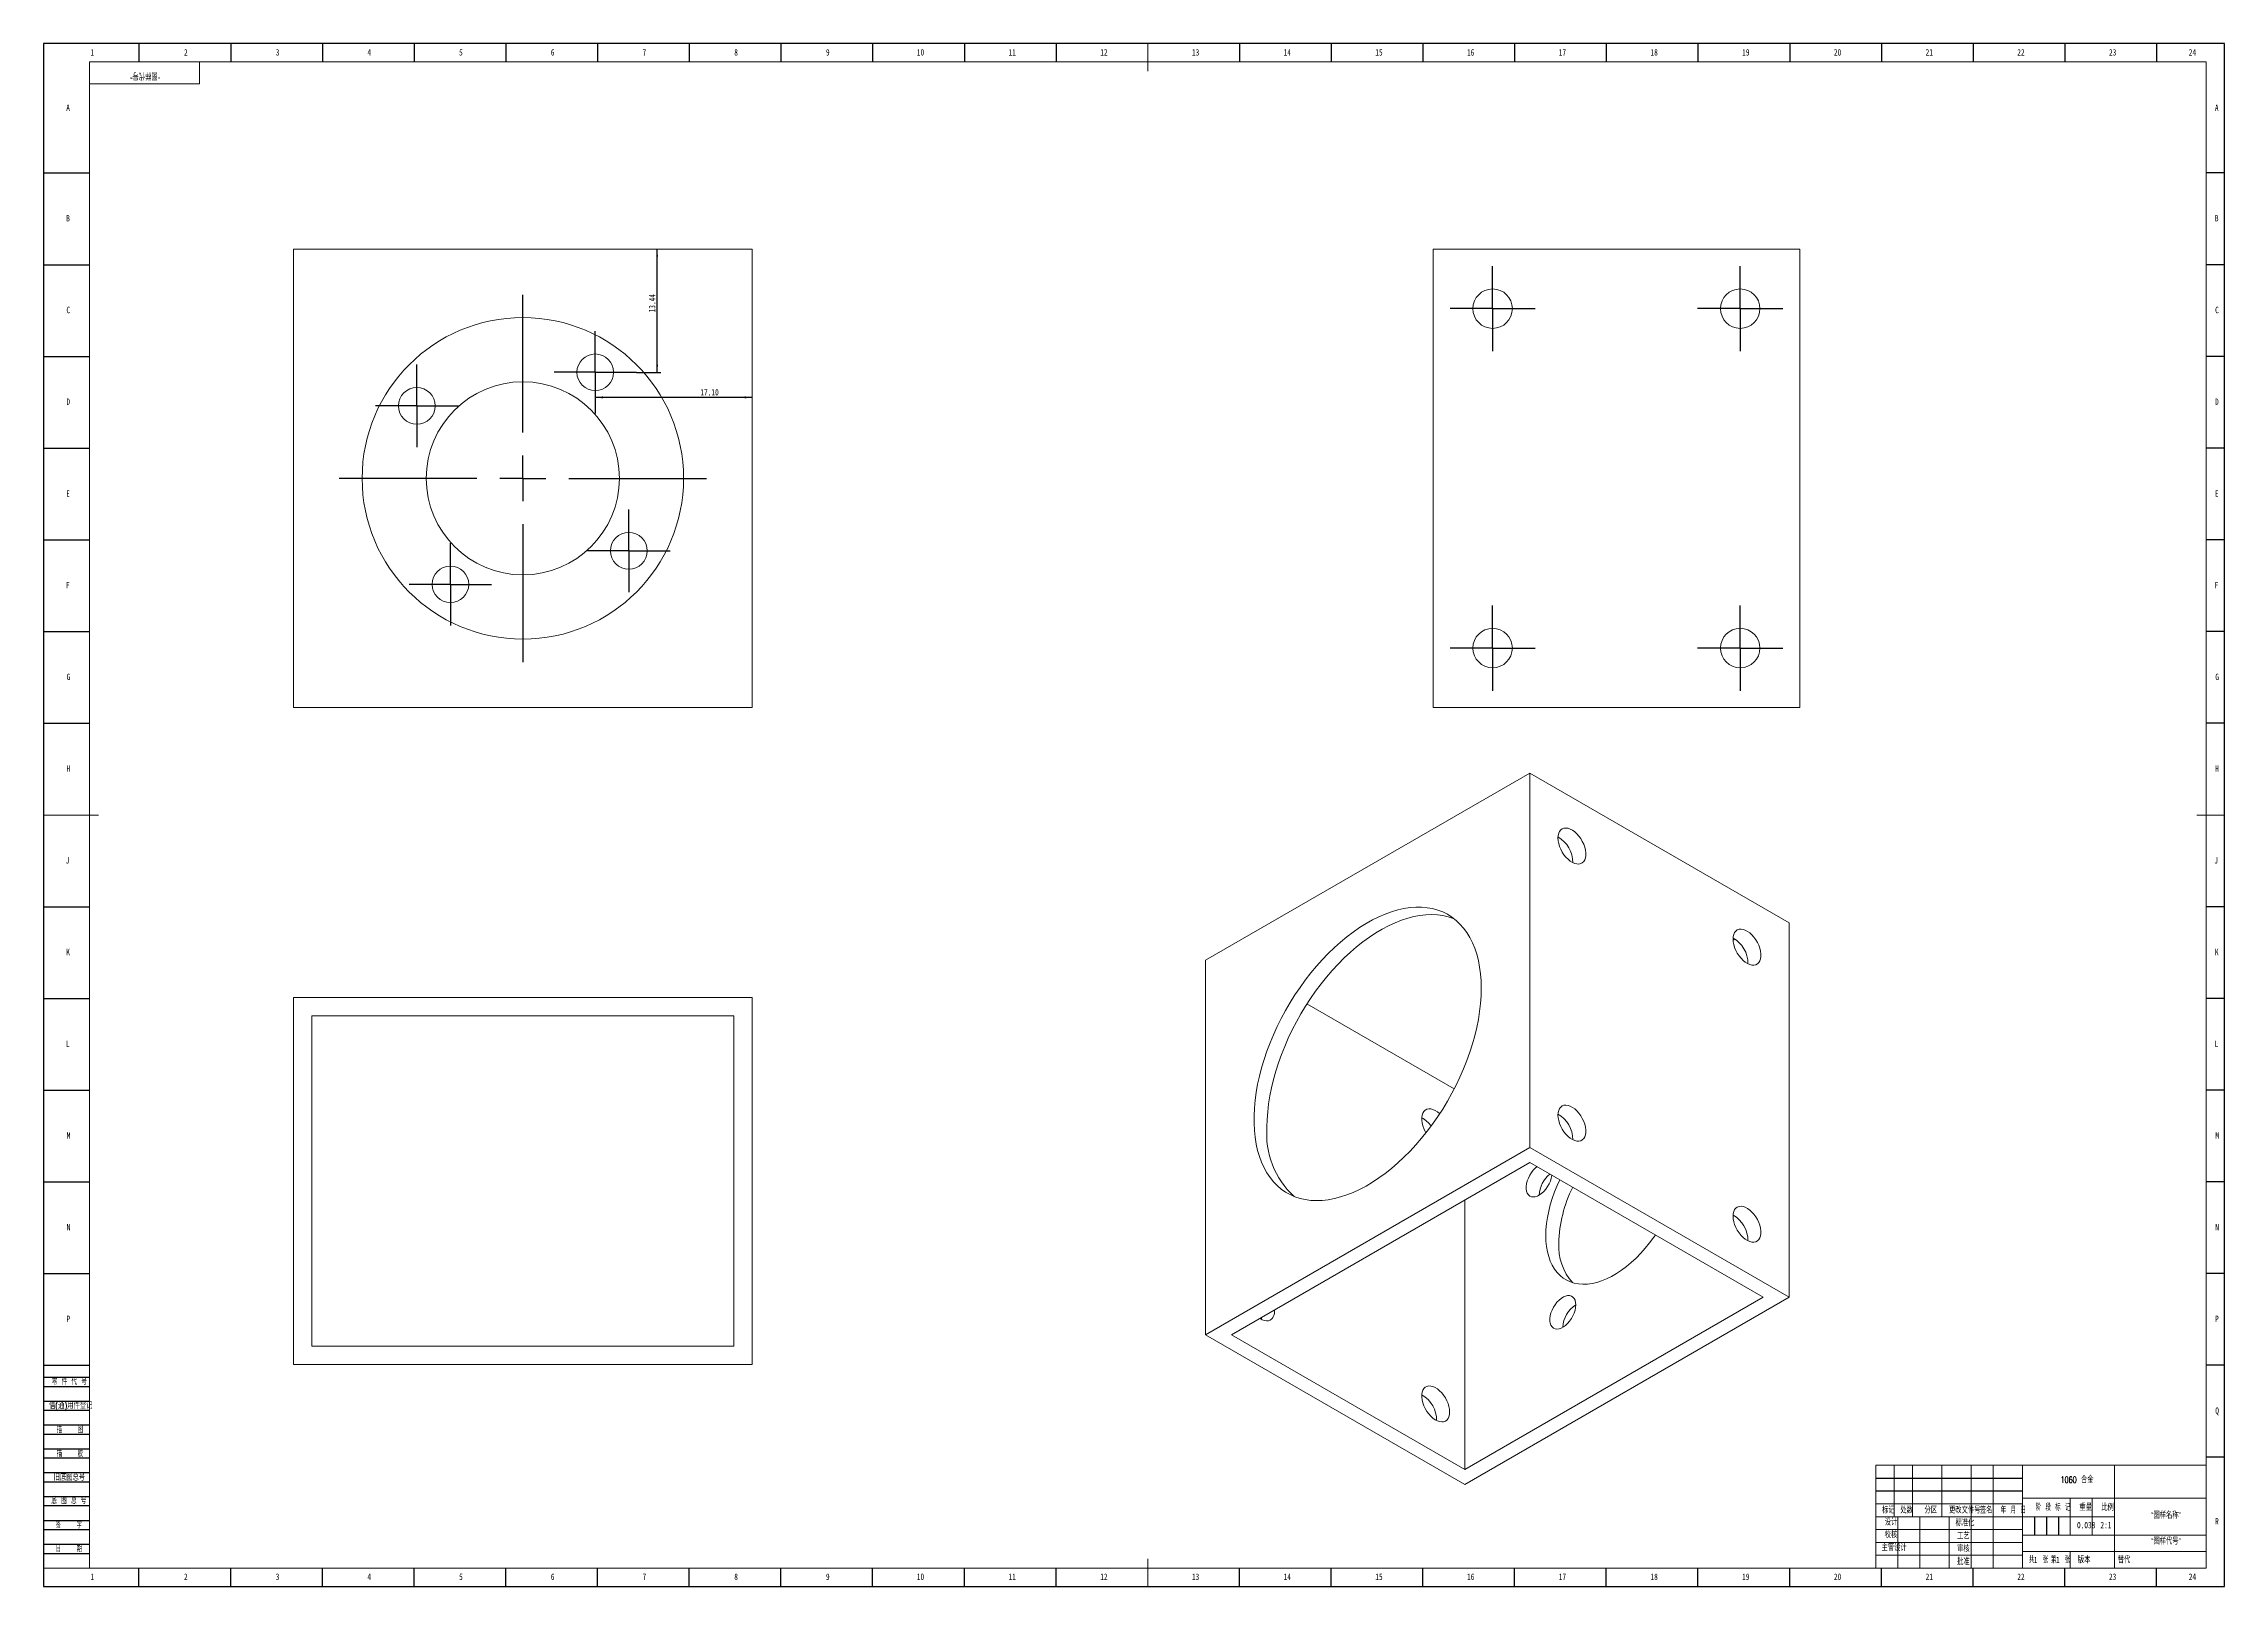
# Model space of a CAD drawing. Header units: millimetres. Extents: x 0 to 1189, y 0 to 841.
import ezdxf

# ---------------------------------------------------------------- set-up
doc = ezdxf.new("R2010")
doc.units = ezdxf.units.MM
for name, color, linetype in [('10', 7, 'Continuous'), ('5', 7, 'Continuous'), ('9', 7, 'Continuous'), ('SLD-0', 7, 'Continuous')]:
    doc.layers.add(name, color=color, linetype=linetype)
doc.styles.add('SLDTEXTSTYLE0', font='TXT', dxfattribs={"width": 0.7, "bigfont": 'bigfont'})
doc.styles.add('SLDTEXTSTYLE1', font='TXT', dxfattribs={"width": 0.6, "bigfont": 'bigfont'})
doc.styles.add('SLDTEXTSTYLE2', font='TXT', dxfattribs={"width": 0.614286, "bigfont": 'bigfont'})
doc.styles.add('SLDTEXTSTYLE3', font='TXT', dxfattribs={"width": 0.62, "bigfont": 'bigfont'})
doc.styles.add('SLDTEXTSTYLE4', font='TXT', dxfattribs={"width": 0.566667, "bigfont": 'bigfont'})
doc.styles.add('SLDTEXTSTYLE5', font='TXT', dxfattribs={"width": 0.7})
doc.dimstyles.new('SLDDIMSTYLE0', dxfattribs={"dimtxt": 3.5, "dimasz": 4.08, "dimexe": 0, "dimexo": 0.0625, "dimgap": 0.875, "dimtad": 2, "dimlfac": 0.2, "dimrnd": 1e-09, "dimzin": 4, "dimdsep": 46, "dimtxsty": 'SLDTEXTSTYLE5', "dimsah": 1, "dimcen": 0.09, "dimadec": 0, "dimazin": 1, "dimtfac": 1, "dimtofl": 0, "dimtmove": 0, "dimatfit": 3, "dimfxl": 0, "dimfrac": 2, "dimtolj": 1, "dimtzin": 12, "dimarcsym": 0})
doc.dimstyles.new('SLDDIMSTYLE1', dxfattribs={"dimtxt": 3.5, "dimasz": 4.08, "dimexe": 0, "dimexo": 0.0625, "dimgap": 0.875, "dimtad": 2, "dimlfac": 0.2, "dimrnd": 1e-09, "dimzin": 12, "dimdsep": 46, "dimtxsty": 'SLDTEXTSTYLE5', "dimsah": 1, "dimcen": 0.09, "dimadec": 0, "dimazin": 3, "dimtfac": 1, "dimtofl": 0, "dimtmove": 0, "dimatfit": 3, "dimfxl": 0, "dimfrac": 2, "dimtolj": 1, "dimtzin": 12, "dimarcsym": 0})

# ---------------------------------------------------------------- blocks, each defined once
blk = doc.blocks.new('_D')
at = {"layer": '10'}
blk.add_line((300.8, 648.2), (386.3, 648.2), dxfattribs=at)
for points in [[(300.8, 648.2), (304.9, 647.6), (304.9, 648.7)], [(386.3, 648.2), (382.2, 648.7), (382.2, 647.6)]]:
    blk.add_solid(points, dxfattribs=at)
at = {"layer": '10', "insert": (358.1, 652.7), "char_height": 3.5, "attachment_point": 1, "style": 'SLDTEXTSTYLE5'}
blk.add_mtext('17.10', dxfattribs=at)
blk = doc.blocks.new('_D_1')
at = {"layer": '10'}
for p, q in [((334.5, 661.8), (334.5, 729)), ((323.3, 661.8), (336.5, 661.8))]:
    blk.add_line(p, q, dxfattribs=at)
for points in [[(334.5, 729), (334, 724.9), (335, 724.9)], [(334.5, 661.8), (335, 665.9), (334, 665.9)]]:
    blk.add_solid(points, dxfattribs=at)
at = {"layer": '10', "insert": (330, 694.5), "char_height": 3.5, "attachment_point": 1, "rotation": 90, "style": 'SLDTEXTSTYLE5'}
blk.add_mtext('13.44', dxfattribs=at)
blk = doc.blocks.new('SW_CENTERMARKSYMBOL_0')
at = {"layer": '10', "color": 0}
for p, q in [((0, 25), (0, 100.125)), ((0, 0), (0, 12.5)), ((-25, 0), (-100.125, 0)), ((0, 0), (-12.5, 0)), ((0, 0), (0, -12.5)), ((0, 0), (12.5, 0)), ((25, 0), (100.125, 0)), ((0, -25), (0, -100.125))]:
    blk.add_line(p, q, dxfattribs=at)
blk = doc.blocks.new('SW_CENTERMARKSYMBOL_1')
at = {"layer": '10', "color": 0}
for p, q in [((0, 12.5), (0, 22.5)), ((0, 0), (0, 12.5)), ((-12.5, 0), (-22.5, 0)), ((0, 0), (-12.5, 0)), ((0, 0), (0, -12.5)), ((0, 0), (12.5, 0)), ((12.5, 0), (22.5, 0)), ((0, -12.5), (0, -22.5))]:
    blk.add_line(p, q, dxfattribs=at)
blk = doc.blocks.new('SW_CENTERMARKSYMBOL_2')
at = {"layer": '10', "color": 0}
for p, q in [((0, 12.5), (0, 22.5)), ((0, 0), (0, 12.5)), ((-12.5, 0), (-22.5, 0)), ((0, 0), (-12.5, 0)), ((0, 0), (0, -12.5)), ((0, 0), (12.5, 0)), ((12.5, 0), (22.5, 0)), ((0, -12.5), (0, -22.5))]:
    blk.add_line(p, q, dxfattribs=at)
blk = doc.blocks.new('SW_CENTERMARKSYMBOL_3')
at = {"layer": '10', "color": 0}
for p, q in [((0, 12.5), (0, 22.5)), ((0, 0), (0, 12.5)), ((-12.5, 0), (-22.5, 0)), ((0, 0), (-12.5, 0)), ((0, 0), (0, -12.5)), ((0, 0), (12.5, 0)), ((12.5, 0), (22.5, 0)), ((0, -12.5), (0, -22.5))]:
    blk.add_line(p, q, dxfattribs=at)
blk = doc.blocks.new('SW_CENTERMARKSYMBOL_4')
at = {"layer": '10', "color": 0}
for p, q in [((0, 12.5), (0, 22.5)), ((0, 0), (0, 12.5)), ((-12.5, 0), (-22.5, 0)), ((0, 0), (-12.5, 0)), ((0, 0), (0, -12.5)), ((0, 0), (12.5, 0)), ((12.5, 0), (22.5, 0)), ((0, -12.5), (0, -22.5))]:
    blk.add_line(p, q, dxfattribs=at)
blk = doc.blocks.new('SW_CENTERMARKSYMBOL_5')
at = {"layer": '10', "color": 0}
for p, q in [((0, 25), (0, 100.125)), ((0, 0), (0, 12.5)), ((-25, 0), (-100.125, 0)), ((0, 0), (-12.5, 0)), ((0, 0), (0, -12.5)), ((0, 0), (12.5, 0)), ((25, 0), (100.125, 0)), ((0, -25), (0, -100.125))]:
    blk.add_line(p, q, dxfattribs=at)
blk = doc.blocks.new('SW_CENTERMARKSYMBOL_6')
at = {"layer": '10', "color": 0}
for p, q in [((0, 12.5), (0, 22.5)), ((0, 0), (0, 12.5)), ((-12.5, 0), (-22.5, 0)), ((0, 0), (-12.5, 0)), ((0, 0), (0, -12.5)), ((0, 0), (12.5, 0)), ((12.5, 0), (22.5, 0)), ((0, -12.5), (0, -22.5))]:
    blk.add_line(p, q, dxfattribs=at)
blk = doc.blocks.new('SW_CENTERMARKSYMBOL_7')
at = {"layer": '10', "color": 0}
for p, q in [((0, 12.5), (0, 22.5)), ((0, 0), (0, 12.5)), ((-12.5, 0), (-22.5, 0)), ((0, 0), (-12.5, 0)), ((0, 0), (0, -12.5)), ((0, 0), (12.5, 0)), ((12.5, 0), (22.5, 0)), ((0, -12.5), (0, -22.5))]:
    blk.add_line(p, q, dxfattribs=at)
blk = doc.blocks.new('SW_CENTERMARKSYMBOL_8')
at = {"layer": '10', "color": 0}
for p, q in [((0, 12.5), (0, 22.5)), ((0, 0), (0, 12.5)), ((-12.5, 0), (-22.5, 0)), ((0, 0), (-12.5, 0)), ((0, 0), (0, -12.5)), ((0, 0), (12.5, 0)), ((12.5, 0), (22.5, 0)), ((0, -12.5), (0, -22.5))]:
    blk.add_line(p, q, dxfattribs=at)
blk = doc.blocks.new('SW_CENTERMARKSYMBOL_9')
at = {"layer": '10', "color": 0}
for p, q in [((0, 12.5), (0, 22.5)), ((0, 0), (0, 12.5)), ((-12.5, 0), (-22.5, 0)), ((0, 0), (-12.5, 0)), ((0, 0), (0, -12.5)), ((0, 0), (12.5, 0)), ((12.5, 0), (22.5, 0)), ((0, -12.5), (0, -22.5))]:
    blk.add_line(p, q, dxfattribs=at)
blk = doc.blocks.new('SW_CENTERMARKSYMBOL_10')
at = {"layer": '10', "color": 0}
for p, q in [((0, 12.5), (0, 23.25)), ((0, 0), (0, 12.5)), ((-12.5, 0), (-23.25, 0)), ((0, 0), (-12.5, 0)), ((0, 0), (0, -12.5)), ((0, 0), (12.5, 0)), ((12.5, 0), (23.25, 0)), ((0, -12.5), (0, -23.25))]:
    blk.add_line(p, q, dxfattribs=at)
blk = doc.blocks.new('SW_CENTERMARKSYMBOL_11')
at = {"layer": '10', "color": 0}
for p, q in [((0, 12.5), (0, 23.25)), ((0, 0), (0, 12.5)), ((-12.5, 0), (-23.25, 0)), ((0, 0), (-12.5, 0)), ((0, 0), (0, -12.5)), ((0, 0), (12.5, 0)), ((12.5, 0), (23.25, 0)), ((0, -12.5), (0, -23.25))]:
    blk.add_line(p, q, dxfattribs=at)
blk = doc.blocks.new('SW_CENTERMARKSYMBOL_12')
at = {"layer": '10', "color": 0}
for p, q in [((0, 12.5), (0, 23.25)), ((0, 0), (0, 12.5)), ((-12.5, 0), (-23.25, 0)), ((0, 0), (-12.5, 0)), ((0, 0), (0, -12.5)), ((0, 0), (12.5, 0)), ((12.5, 0), (23.25, 0)), ((0, -12.5), (0, -23.25))]:
    blk.add_line(p, q, dxfattribs=at)
blk = doc.blocks.new('SW_CENTERMARKSYMBOL_13')
at = {"layer": '10', "color": 0}
for p, q in [((0, 12.5), (0, 23.25)), ((0, 0), (0, 12.5)), ((-12.5, 0), (-23.25, 0)), ((0, 0), (-12.5, 0)), ((0, 0), (0, -12.5)), ((0, 0), (12.5, 0)), ((12.5, 0), (23.25, 0)), ((0, -12.5), (0, -23.25))]:
    blk.add_line(p, q, dxfattribs=at)

msp = doc.modelspace()

# ---------------------------------------------------------------- linework, layer by layer
at = {"color": 7, "linetype": 'Continuous', "lineweight": 15}
for p, q in [((136.283, 729.023), (136.283, 479.023)), ((136.283, 729.023), (386.283, 729.023)), ((386.283, 729.023), (386.283, 479.023)), ((757.543, 729.023), (757.543, 479.023)), ((757.543, 729.023), (957.543, 729.023)), ((957.543, 729.023), (957.543, 479.023)), ((136.283, 479.023), (386.283, 479.023)), ((757.543, 479.023), (957.543, 479.023)), ((633.491, 341.334), (810.268, 443.385)), ((810.268, 443.385), (810.268, 239.249)), ((810.268, 443.385), (951.689, 361.744)), ((951.689, 361.744), (951.689, 157.609)), ((922.148, 352.854), (921.124, 352.263)), ((633.491, 341.334), (633.491, 137.198)), ((136.283, 320.942), (136.283, 120.942)), ((386.283, 320.942), (136.283, 320.942)), ((376.283, 310.942), (146.283, 310.942)), ((146.283, 310.942), (146.283, 130.942)), ((376.283, 130.942), (376.283, 310.942)), ((386.283, 120.942), (386.283, 320.942)), ((769.094, 271.216), (688.82, 317.557)), ((633.491, 137.198), (810.268, 239.249)), ((810.268, 239.249), (951.689, 157.609)), ((647.633, 137.198), (810.268, 231.085)), ((810.268, 231.085), (937.547, 157.609)), ((774.913, 210.675), (774.913, 63.722)), ((937.547, 157.609), (774.913, 63.722)), ((951.689, 157.609), (774.913, 55.558)), ((664.056, 146.679), (664.056, 145.497)), ((671.145, 150.163), (671.128, 150.761)), ((146.283, 130.942), (376.283, 130.942)), ((774.913, 55.558), (633.491, 137.198)), ((774.913, 63.722), (647.633, 137.198)), ((136.283, 120.942), (386.283, 120.942))]:
    msp.add_line(p, q, dxfattribs=at)
at = {"color": 7, "linetype": 'Continuous', "lineweight": 15, "flags": 128}
for points in [[(825.647, 407.969), (825.746, 409.32), (826.039, 410.522), (826.518, 411.545), (827.172, 412.362), (827.983, 412.951), (828.931, 413.297), (829.99, 413.392), (831.134, 413.232), (832.333, 412.823), (833.555, 412.174), (834.769, 411.303), (835.944, 410.232), (837.05, 408.988), (838.056, 407.604), (838.939, 406.116), (839.673, 404.563), (840.242, 402.984), (840.629, 401.42), (840.826, 399.913), (840.826, 398.5), (840.629, 397.219), (840.242, 396.103), (839.673, 395.18), (838.939, 394.475), (838.056, 394.006), (837.05, 393.784), (835.944, 393.817), (834.769, 394.102), (833.555, 394.633), (832.333, 395.395), (831.134, 396.37), (829.99, 397.531), (828.931, 398.849), (827.983, 400.29), (827.172, 401.815), (826.518, 403.387), (826.039, 404.963), (825.746, 406.504), (825.647, 407.969)], [(783.84, 326.06), (783.741, 330.051), (783.443, 333.914), (782.949, 337.638), (782.258, 341.21), (781.375, 344.618), (780.3, 347.853), (779.039, 350.903), (777.595, 353.76), (775.972, 356.412), (774.175, 358.854), (772.212, 361.075), (770.087, 363.07), (767.807, 364.831), (765.381, 366.354), (762.815, 367.633), (760.118, 368.665), (757.299, 369.445), (754.366, 369.972), (751.329, 370.243), (748.197, 370.259), (744.982, 370.018), (741.692, 369.522), (738.339, 368.772), (734.933, 367.771), (731.486, 366.521), (728.007, 365.027), (724.509, 363.294), (721.003, 361.327), (717.499, 359.133), (714.009, 356.718), (710.545, 354.09), (707.117, 351.258), (703.736, 348.231), (700.413, 345.018), (697.16, 341.629), (693.985, 338.076), (690.899, 334.371), (687.913, 330.524), (685.036, 326.548), (682.277, 322.455), (679.644, 318.26), (677.147, 313.976), (674.793, 309.615), (672.59, 305.193), (670.545, 300.722), (668.664, 296.219), (666.954, 291.696), (665.42, 287.169), (664.066, 282.652), (662.898, 278.159), (661.919, 273.706), (661.131, 269.305), (660.539, 264.972), (660.143, 260.719), (659.944, 256.562), (659.944, 252.512), (660.143, 248.584), (660.539, 244.789), (661.131, 241.14), (661.919, 237.648), (662.898, 234.325), (664.066, 231.181), (665.42, 228.227), (666.954, 225.471), (668.664, 222.923), (670.545, 220.591), (672.59, 218.482), (674.793, 216.603), (677.147, 214.96), (679.644, 213.559), (682.277, 212.403), (685.036, 211.497), (687.913, 210.843), (690.899, 210.443), (693.985, 210.3), (697.16, 210.413), (700.413, 210.781), (703.736, 211.404), (707.117, 212.28), (710.545, 213.406), (714.009, 214.778), (717.499, 216.392), (721.003, 218.243), (724.509, 220.325), (728.007, 222.63), (731.486, 225.153), (734.933, 227.884), (738.339, 230.815), (741.692, 233.936), (744.982, 237.238), (748.197, 240.71), (751.329, 244.341), (754.366, 248.119), (757.299, 252.032), (760.118, 256.068), (762.815, 260.213), (765.381, 264.454), (767.807, 268.779), (770.087, 273.172), (772.212, 277.62), (774.175, 282.109), (775.972, 286.624), (777.595, 291.151), (779.039, 295.674), (780.3, 300.181), (781.375, 304.656), (782.258, 309.085), (782.949, 313.454), (783.443, 317.748), (783.741, 321.955), (783.84, 326.06)], [(769.081, 363.89), (768.554, 364.098), (765.794, 365.004), (762.917, 365.658), (759.931, 366.057), (756.845, 366.201), (753.671, 366.088), (750.417, 365.72), (747.094, 365.096), (743.713, 364.221), (740.285, 363.095), (736.821, 361.723), (733.331, 360.109), (729.827, 358.258), (726.321, 356.176), (722.823, 353.871), (719.345, 351.348), (715.897, 348.617), (712.491, 345.686), (709.138, 342.565), (705.848, 339.263), (702.633, 335.791), (699.501, 332.16), (696.464, 328.382), (693.531, 324.469), (690.712, 320.433), (688.015, 316.288), (685.449, 312.046), (683.023, 307.722), (680.743, 303.329), (678.618, 298.881), (676.655, 294.392), (674.858, 289.877), (673.236, 285.35), (671.791, 280.826), (670.53, 276.32), (669.455, 271.845), (668.572, 267.416), (667.882, 263.047), (667.387, 258.752), (667.09, 254.546), (666.99, 250.441)], [(921.107, 352.861), (921.205, 354.212), (921.498, 355.415), (921.978, 356.438), (922.631, 357.254), (923.443, 357.843), (924.39, 358.19), (925.45, 358.284), (926.593, 358.125), (927.792, 357.716), (929.014, 357.067), (930.229, 356.195), (931.404, 355.124), (932.509, 353.88), (933.516, 352.497), (934.398, 351.009), (935.133, 349.455), (935.701, 347.876), (936.089, 346.313), (936.285, 344.805), (936.285, 343.392), (936.089, 342.111), (935.701, 340.995), (935.133, 340.072), (934.398, 339.367), (933.516, 338.898), (932.509, 338.677), (931.404, 338.709), (930.229, 338.995), (929.014, 339.525), (927.792, 340.288), (926.593, 341.262), (925.45, 342.424), (924.39, 343.742), (923.443, 345.182), (922.631, 346.708), (921.978, 348.279), (921.498, 349.855), (921.205, 351.396), (921.107, 352.861)], [(825.647, 256.908), (825.746, 258.26), (826.039, 259.462), (826.518, 260.485), (827.172, 261.302), (827.983, 261.891), (828.931, 262.237), (829.99, 262.332), (831.134, 262.172), (832.333, 261.763), (833.555, 261.114), (834.769, 260.243), (835.944, 259.172), (837.05, 257.928), (838.056, 256.544), (838.939, 255.056), (839.673, 253.503), (840.242, 251.924), (840.629, 250.36), (840.826, 248.853), (840.826, 247.44), (840.629, 246.159), (840.242, 245.043), (839.673, 244.12), (838.939, 243.415), (838.056, 242.946), (837.05, 242.724), (835.944, 242.757), (834.769, 243.042), (833.555, 243.573), (832.333, 244.335), (831.134, 245.31), (829.99, 246.471), (828.931, 247.789), (827.983, 249.23), (827.172, 250.755), (826.518, 252.327), (826.039, 253.903), (825.746, 255.444), (825.647, 256.908)], [(761.177, 257.66), (761.117, 257.714), (759.919, 258.689), (758.697, 259.451), (757.482, 259.982), (756.307, 260.267), (755.202, 260.3), (754.195, 260.078), (753.313, 259.609), (752.578, 258.904), (752.01, 257.981), (751.622, 256.865), (751.426, 255.584), (751.426, 254.171), (751.622, 252.664), (752.01, 251.1), (752.578, 249.521), (753.313, 247.968), (753.703, 247.271)], [(814.229, 228.799), (813.295, 228.008), (812.182, 226.849), (811.161, 225.533), (810.261, 224.099), (809.507, 222.586), (808.922, 221.039), (808.523, 219.503), (808.32, 218.021), (808.32, 216.636), (808.523, 215.388), (808.922, 214.313), (809.507, 213.441), (810.261, 212.799), (811.161, 212.403), (812.182, 212.267), (813.295, 212.393), (814.468, 212.778), (815.666, 213.411), (816.855, 214.274), (818.002, 215.341), (819.073, 216.583), (820.037, 217.963), (820.867, 219.442), (821.539, 220.977), (822.033, 222.524), (822.335, 224.039), (822.345, 224.113)], [(878.763, 191.544), (877.882, 190.285), (875.615, 187.244), (873.245, 184.34), (870.783, 181.587), (868.245, 179), (865.642, 176.593), (862.989, 174.379), (860.3, 172.369), (857.589, 170.575), (854.871, 169.006), (852.16, 167.67), (849.471, 166.575), (846.818, 165.726), (844.215, 165.128), (841.676, 164.783), (839.215, 164.695), (836.845, 164.863), (834.578, 165.286), (832.427, 165.962), (830.402, 166.888), (828.516, 168.059), (826.777, 169.468), (825.196, 171.107), (823.78, 172.969), (822.537, 175.043), (821.474, 177.318), (820.596, 179.782), (819.909, 182.422), (819.415, 185.223), (819.118, 188.172), (819.018, 191.251), (819.118, 194.445), (819.415, 197.736), (819.909, 201.108), (820.596, 204.541), (821.474, 208.019), (822.537, 211.521), (823.78, 215.03), (825.196, 218.527), (826.613, 221.65)], [(921.107, 201.801), (921.205, 203.152), (921.498, 204.355), (921.978, 205.378), (922.631, 206.194), (923.443, 206.783), (924.39, 207.13), (925.45, 207.224), (926.593, 207.065), (927.792, 206.655), (929.014, 206.007), (930.229, 205.135), (931.404, 204.064), (932.509, 202.82), (933.516, 201.437), (934.398, 199.949), (935.133, 198.395), (935.701, 196.816), (936.089, 195.253), (936.285, 193.745), (936.285, 192.332), (936.089, 191.051), (935.701, 189.935), (935.133, 189.012), (934.398, 188.307), (933.516, 187.838), (932.509, 187.617), (931.404, 187.649), (930.229, 187.935), (929.014, 188.465), (927.792, 189.228), (926.593, 190.202), (925.45, 191.364), (924.39, 192.682), (923.443, 194.122), (922.631, 195.648), (921.978, 197.219), (921.498, 198.795), (921.205, 200.336), (921.107, 201.801)], [(835.37, 153.502), (835.268, 154.824), (834.966, 155.989), (834.472, 156.966), (833.801, 157.726), (832.971, 158.247), (832.007, 158.514), (830.936, 158.519), (829.789, 158.262), (828.599, 157.752), (827.401, 157.001), (826.229, 156.032), (825.116, 154.874), (824.094, 153.558), (823.194, 152.123), (822.441, 150.611), (821.856, 149.064), (821.456, 147.527), (821.254, 146.045), (821.254, 144.66), (821.456, 143.412), (821.856, 142.337), (822.441, 141.466), (823.194, 140.823), (824.094, 140.428), (825.116, 140.291), (826.229, 140.417), (827.401, 140.802), (828.599, 141.435), (829.789, 142.298), (830.936, 143.366), (832.007, 144.607), (832.971, 145.988), (833.801, 147.467), (834.472, 149.002), (834.966, 150.549), (835.268, 152.064), (835.37, 153.502)], [(663.033, 146.088), (663.237, 145.957), (664.459, 145.309), (665.658, 144.899), (666.802, 144.74), (667.861, 144.835), (668.809, 145.181), (669.62, 145.77), (670.274, 146.586), (670.753, 147.609), (671.046, 148.812), (671.145, 150.163)], [(766.604, 95.056), (766.506, 96.52), (766.213, 98.061), (765.733, 99.637), (765.08, 101.209), (764.268, 102.735), (763.321, 104.175), (762.261, 105.493), (761.117, 106.654), (759.919, 107.629), (758.697, 108.391), (757.482, 108.922), (756.307, 109.207), (755.202, 109.24), (754.195, 109.018), (753.313, 108.549), (752.578, 107.844), (752.01, 106.921), (751.622, 105.805), (751.426, 104.524), (751.426, 103.111), (751.622, 101.604), (752.01, 100.04), (752.578, 98.461), (753.313, 96.908), (754.195, 95.42), (755.202, 94.036), (756.307, 92.792), (757.482, 91.721), (758.697, 90.85), (759.919, 90.201), (761.117, 89.792), (762.261, 89.632), (763.321, 89.727), (764.268, 90.073), (765.08, 90.662), (765.733, 91.479), (766.213, 92.502), (766.506, 93.704), (766.604, 95.056)]]:
    msp.add_lwpolyline(points, dxfattribs=at)
at = {"color": 7, "linetype": 'Continuous', "lineweight": 15}
for centre, radius in [((790.043, 696.523), 10.75), ((925.043, 696.523), 10.75), ((261.283, 604.023), 87.625), ((300.783, 661.813), 10), ((261.283, 604.023), 52.625), ((203.492, 643.523), 10), ((319.074, 564.523), 10), ((221.783, 546.232), 10), ((790.043, 511.523), 10.75), ((925.043, 511.523), 10.75)]:
    msp.add_circle(centre, radius, dxfattribs=at)
for centre, radius, start, end in [((817.688, 394.597), 16.074, 359.748154, 60.246469), ((913.147, 339.49), 16.074, 359.748154, 60.246469), ((712.953, 246.578), 46.124, 175.196023, 227.42827), ((744.586, 242.957), 14.261, 33.706956, 61.375064), ((817.688, 243.537), 16.074, 359.748154, 60.246469), ((830.929, 212.465), 15.582, 128.167459, 177.181938), ((898.737, 185.168), 72.675, 153.524461, 178.422208), ((913.147, 188.429), 16.074, 359.748154, 60.246469), ((855.362, 185.299), 29.332, 176.345161, 222.37739), ((843.472, 140.661), 15.185, 122.246928, 177.753072), ((743.442, 90.46), 16.074, 359.748154, 60.246469)]:
    msp.add_arc(centre, radius, start, end, dxfattribs=at)
at = {"layer": '5', "color": 7}
for p, q in [((1189, 841), (0, 841)), ((0, 841), (0, 0)), ((1189, 0), (1189, 841)), ((0, 114), (25, 114)), ((0, 109), (25, 109)), ((0, 101), (25, 101)), ((0, 96), (25, 96)), ((0, 88), (25, 88)), ((0, 83), (25, 83)), ((0, 75), (25, 75)), ((0, 70), (25, 70)), ((0, 62), (25, 62)), ((0, 57), (25, 57)), ((0, 49), (25, 49)), ((999, 59), (1079, 59)), ((999, 52), (1079, 52)), ((0, 44), (25, 44)), ((0, 36), (25, 36)), ((1085.5, 38), (1085.5, 28)), ((1092, 38), (1092, 28)), ((1098.5, 38), (1098.5, 28)), ((0, 31), (25, 31)), ((0, 23), (25, 23)), ((0, 18), (25, 18)), ((0, 0), (1189, 0))]:
    msp.add_line(p, q, dxfattribs=at)
at = {"layer": '5'}
for p, q in [((52, 841), (52, 831.05)), ((102, 841), (102, 831.05)), ((152, 841), (152, 831.05)), ((202, 841), (202, 831.05)), ((252, 841), (252, 831.05)), ((302, 841), (302, 831.05)), ((352, 841), (352, 831.05)), ((402, 841), (402, 831.05)), ((452, 841), (452, 831.05)), ((502, 841), (502, 831.05)), ((552, 841), (552, 831.05)), ((652, 841), (652, 831.05)), ((702, 841), (702, 831.05)), ((752, 841), (752, 831.05)), ((802, 841), (802, 831.05)), ((852, 841), (852, 831.05)), ((902, 841), (902, 831.05)), ((952, 841), (952, 831.05)), ((1002, 841), (1002, 831.05)), ((1052, 841), (1052, 831.05)), ((1102, 841), (1102, 831.05)), ((1152, 841), (1152, 831.05)), ((0, 770.5), (25, 770.5)), ((1189, 770.5), (1179, 770.5)), ((0, 720.5), (25, 720.5)), ((1189, 720.5), (1179, 720.5)), ((0, 670.5), (25, 670.5)), ((1189, 670.5), (1179, 670.5)), ((0, 620.5), (25, 620.5)), ((1189, 620.5), (1179, 620.5)), ((0, 570.5), (25, 570.5)), ((1189, 570.5), (1179, 570.5)), ((0, 520.5), (25, 520.5)), ((1189, 520.5), (1179, 520.5)), ((0, 470.5), (25, 470.5)), ((1189, 470.5), (1179, 470.5)), ((0, 370.5), (25, 370.5)), ((1189, 370.5), (1179, 370.5)), ((0, 320.5), (25, 320.5)), ((1189, 320.5), (1179, 320.5)), ((0, 270.5), (25, 270.5)), ((1189, 270.5), (1179, 270.5)), ((0, 220.5), (25, 220.5)), ((1189, 220.5), (1179, 220.5)), ((0, 170.5), (25, 170.5)), ((1189, 170.5), (1179, 170.5)), ((0, 120.5), (25, 120.5)), ((1189, 120.5), (1179, 120.5)), ((1189, 70.5), (1179, 70.5)), ((52, 0), (52, 10)), ((102, 0), (102, 10)), ((152, 0), (152, 10)), ((202, 0), (202, 10)), ((252, 0), (252, 10)), ((302, 0), (302, 10)), ((352, 0), (352, 10)), ((402, 0), (402, 10)), ((452, 0), (452, 10)), ((502, 0), (502, 10)), ((552, 0), (552, 10)), ((652, 0), (652, 10)), ((702, 0), (702, 10)), ((752, 0), (752, 10)), ((802, 0), (802, 10)), ((852, 0), (852, 10)), ((902, 0), (902, 10)), ((952, 0), (952, 10)), ((1002, 0), (1002, 10)), ((1052, 0), (1052, 10)), ((1102, 0), (1102, 10)), ((1152, 0), (1152, 10))]:
    msp.add_line(p, q, dxfattribs=at)
at = {"layer": '5', "lineweight": 15}
for p, q in [((602, 841), (602, 826)), ((0, 420.5), (30, 420.5)), ((1189, 420.5), (1174, 420.5)), ((602, 0), (602, 15)), ((1105, 18.982), (1105, 10))]:
    msp.add_line(p, q, dxfattribs=at)
at = {"layer": '5', "color": 7, "lineweight": 15}
for p, q in [((1179, 831.05), (25, 831.05)), ((25, 831.05), (25, 10)), ((85, 819), (85, 831)), ((1179, 10), (1179, 831.05)), ((25, 819), (85, 819)), ((999, 66), (1179, 66)), ((999, 66), (999, 10)), ((1009, 66), (1009, 38)), ((1019, 66), (1019, 38)), ((1035, 66), (1035, 38)), ((1051, 66), (1051, 10)), ((1063, 66), (1063, 10)), ((1079, 66), (1079, 10)), ((1129, 66), (1129, 38)), ((1079, 48), (1179, 48)), ((1105, 48), (1105, 28)), ((1117, 48), (1117, 28)), ((999, 45), (1079, 45)), ((999, 38), (1129, 38)), ((1011, 38), (1011, 10)), ((1023, 38), (1023, 10)), ((1039, 38), (1039, 10)), ((1129, 38), (1129, 10)), ((999, 31), (1079, 31)), ((999, 24), (1079, 24)), ((1079, 28), (1179, 28)), ((999, 17), (1079, 17)), ((1079.006, 18.982), (1179, 18.982)), ((0, 10), (1179, 10))]:
    msp.add_line(p, q, dxfattribs=at)

# ---------------------------------------------------------------- block references
at = {"layer": '10'}
for name, p in [('SW_CENTERMARKSYMBOL_12', (790.043, 696.523)), ('SW_CENTERMARKSYMBOL_13', (925.043, 696.523)), ('SW_CENTERMARKSYMBOL_0', (261.283, 604.023)), ('SW_CENTERMARKSYMBOL_5', (261.283, 604.023)), ('SW_CENTERMARKSYMBOL_3', (300.783, 661.813)), ('SW_CENTERMARKSYMBOL_8', (300.783, 661.813)), ('SW_CENTERMARKSYMBOL_4', (203.492, 643.523)), ('SW_CENTERMARKSYMBOL_9', (203.492, 643.523)), ('SW_CENTERMARKSYMBOL_2', (319.074, 564.523)), ('SW_CENTERMARKSYMBOL_7', (319.074, 564.523)), ('SW_CENTERMARKSYMBOL_1', (221.783, 546.232)), ('SW_CENTERMARKSYMBOL_6', (221.783, 546.232)), ('SW_CENTERMARKSYMBOL_11', (790.043, 511.523)), ('SW_CENTERMARKSYMBOL_10', (925.043, 511.523))]:
    msp.add_blockref(name, p, dxfattribs=at)

# ---------------------------------------------------------------- texts
at = {"layer": '10', "char_height": 3.5}
for s, insert, attachment_point, style in [('1', (26.544, 837.994), 2, 'SLDTEXTSTYLE5'), ('2', (77.544, 837.994), 2, 'SLDTEXTSTYLE5'), ('3', (127.544, 837.994), 2, 'SLDTEXTSTYLE5'), ('4', (177.544, 837.994), 2, 'SLDTEXTSTYLE5'), ('5', (227.544, 837.994), 2, 'SLDTEXTSTYLE5'), ('6', (277.547, 837.994), 2, 'SLDTEXTSTYLE5'), ('7', (327.547, 837.994), 2, 'SLDTEXTSTYLE5'), ('8', (377.547, 837.994), 2, 'SLDTEXTSTYLE5'), ('9', (427.547, 837.994), 2, 'SLDTEXTSTYLE5'), ('10', (478.089, 837.994), 2, 'SLDTEXTSTYLE5'), ('11', (528.089, 837.994), 2, 'SLDTEXTSTYLE5'), ('12', (578.089, 837.994), 2, 'SLDTEXTSTYLE5'), ('13', (628.089, 837.994), 2, 'SLDTEXTSTYLE5'), ('14', (678.089, 837.994), 2, 'SLDTEXTSTYLE5'), ('15', (728.089, 837.994), 2, 'SLDTEXTSTYLE5'), ('16', (778.091, 837.994), 2, 'SLDTEXTSTYLE5'), ('17', (828.091, 837.994), 2, 'SLDTEXTSTYLE5'), ('18', (878.091, 837.994), 2, 'SLDTEXTSTYLE5'), ('19', (928.091, 837.994), 2, 'SLDTEXTSTYLE5'), ('20', (978.089, 837.994), 2, 'SLDTEXTSTYLE5'), ('21', (1028.089, 837.994), 2, 'SLDTEXTSTYLE5'), ('22', (1078.089, 837.994), 2, 'SLDTEXTSTYLE5'), ('23', (1128.089, 837.994), 2, 'SLDTEXTSTYLE5'), ('24', (1171.589, 837.994), 2, 'SLDTEXTSTYLE5'), ('A', (13.32, 807.744), 2, 'SLDTEXTSTYLE5'), ('A', (1184.82, 807.744), 2, 'SLDTEXTSTYLE5'), ('B', (13.32, 747.553), 2, 'SLDTEXTSTYLE5'), ('B', (1184.82, 747.553), 2, 'SLDTEXTSTYLE5'), ('C', (13.427, 697.553), 2, 'SLDTEXTSTYLE5'), ('C', (1184.927, 697.553), 2, 'SLDTEXTSTYLE5'), ('D', (13.43, 647.553), 2, 'SLDTEXTSTYLE5'), ('D', (1184.93, 647.553), 2, 'SLDTEXTSTYLE5'), ('E', (13.318, 597.553), 2, 'SLDTEXTSTYLE5'), ('E', (1184.818, 597.553), 2, 'SLDTEXTSTYLE5'), ('F', (13.224, 547.553), 2, 'SLDTEXTSTYLE5'), ('F', (1184.724, 547.553), 2, 'SLDTEXTSTYLE5'), ('G', (13.539, 497.553), 2, 'SLDTEXTSTYLE5'), ('G', (1185.039, 497.553), 2, 'SLDTEXTSTYLE5'), ('H', (13.43, 447.553), 2, 'SLDTEXTSTYLE5'), ('H', (1184.93, 447.553), 2, 'SLDTEXTSTYLE5'), ('J', (13.015, 397.553), 2, 'SLDTEXTSTYLE5'), ('J', (1184.515, 397.553), 2, 'SLDTEXTSTYLE5'), ('K', (13.32, 347.553), 2, 'SLDTEXTSTYLE5'), ('K', (1184.82, 347.553), 2, 'SLDTEXTSTYLE5'), ('L', (13.181, 297.553), 2, 'SLDTEXTSTYLE5'), ('L', (1184.681, 297.553), 2, 'SLDTEXTSTYLE5'), ('M', (13.597, 247.553), 2, 'SLDTEXTSTYLE5'), ('M', (1185.097, 247.553), 2, 'SLDTEXTSTYLE5'), ('N', (13.549, 197.553), 2, 'SLDTEXTSTYLE5'), ('N', (1185.049, 197.553), 2, 'SLDTEXTSTYLE5'), ('P', (13.444, 147.553), 2, 'SLDTEXTSTYLE5'), ('P', (1184.944, 147.553), 2, 'SLDTEXTSTYLE5'), ('Q', (1185.037, 97.553), 2, 'SLDTEXTSTYLE5'), ('1060 \\M+18D87\\M+18BE0', (1108.642, 59.858), 2, 'SLDTEXTSTYLE0'), ('\\M+18167图样\\M+196BC\\M+18FCC\\M+18168', (1157.169, 40.511), 2, 'SLDTEXTSTYLE0'), ('R', (1184.93, 37.244), 2, 'SLDTEXTSTYLE5'), ('\\M+18D5A\\M+18A6A', (1007.176, 29.857), 2, 'SLDTEXTSTYLE0'), ('0.038', (1113.646, 35.158), 2, 'SLDTEXTSTYLE5'), ('\\M+18167图样\\M+191E3\\M+18D86\\M+18168', (1157.172, 26.366), 2, 'SLDTEXTSTYLE0'), ('\\M+18EE5\\M+18AC7设计', (1008.926, 22.83), 2, 'SLDTEXTSTYLE0'), ('1', (1085.11, 16.188), 1, 'SLDTEXTSTYLE5'), ('1', (1097.135, 16.188), 1, 'SLDTEXTSTYLE5'), ('1', (26.544, 6.994), 2, 'SLDTEXTSTYLE5'), ('2', (77.544, 6.994), 2, 'SLDTEXTSTYLE5'), ('3', (127.544, 6.994), 2, 'SLDTEXTSTYLE5'), ('4', (177.544, 6.994), 2, 'SLDTEXTSTYLE5'), ('5', (227.544, 6.994), 2, 'SLDTEXTSTYLE5'), ('6', (277.547, 6.994), 2, 'SLDTEXTSTYLE5'), ('7', (327.547, 6.994), 2, 'SLDTEXTSTYLE5'), ('8', (377.547, 6.994), 2, 'SLDTEXTSTYLE5'), ('9', (427.547, 6.994), 2, 'SLDTEXTSTYLE5'), ('10', (478.089, 6.994), 2, 'SLDTEXTSTYLE5'), ('11', (528.089, 6.994), 2, 'SLDTEXTSTYLE5'), ('12', (578.089, 6.994), 2, 'SLDTEXTSTYLE5'), ('13', (628.089, 6.994), 2, 'SLDTEXTSTYLE5'), ('14', (678.089, 6.994), 2, 'SLDTEXTSTYLE5'), ('15', (728.089, 6.994), 2, 'SLDTEXTSTYLE5'), ('16', (778.091, 6.994), 2, 'SLDTEXTSTYLE5'), ('17', (828.091, 6.994), 2, 'SLDTEXTSTYLE5'), ('18', (878.091, 6.994), 2, 'SLDTEXTSTYLE5'), ('19', (928.091, 6.994), 2, 'SLDTEXTSTYLE5'), ('20', (978.089, 6.994), 2, 'SLDTEXTSTYLE5'), ('21', (1028.089, 6.994), 2, 'SLDTEXTSTYLE5'), ('22', (1078.089, 6.994), 2, 'SLDTEXTSTYLE5'), ('23', (1128.089, 6.994), 2, 'SLDTEXTSTYLE5'), ('24', (1171.589, 6.994), 2, 'SLDTEXTSTYLE5')]:
    msp.add_mtext(s, dxfattribs=dict(at, insert=insert, attachment_point=attachment_point, style=style))
at = {"layer": '10', "color": 7, "insert": (1112.526, 16.188), "char_height": 3.5, "attachment_point": 2, "style": 'SLDTEXTSTYLE0'}
msp.add_mtext('\\M+194C5\\M+1967B', dxfattribs=at)
at = {"layer": '9', "color": 7, "char_height": 3.5}
for s, insert, attachment_point, style in [('\\M+197EB \\M+18C8F \\M+191E3 \\M+18D86', (4.482, 113.36), 1, 'SLDTEXTSTYLE2'), ('\\M+18ED8(\\M+192CA)\\M+19770\\M+18C8F\\M+1936F记', (2.933, 100.276), 1, 'SLDTEXTSTYLE0'), ('\\M+19560    图', (14.352, 87.176), 2, 'SLDTEXTSTYLE4'), ('\\M+19560    \\M+18D5A', (14.319, 74.137), 2, 'SLDTEXTSTYLE4'), ('\\M+18B8C\\M+192EA图总\\M+18D86', (5.459, 61.201), 1, 'SLDTEXTSTYLE0'), ('\\M+192EA 图 总 \\M+18D86', (4.212, 48.433), 1, 'SLDTEXTSTYLE2'), ('标记', (1005.821, 43.306), 2, 'SLDTEXTSTYLE0'), ('设计', (1007.228, 36.767), 2, 'SLDTEXTSTYLE0'), ('处\\M+19094', (1015.759, 43.306), 2, 'SLDTEXTSTYLE0'), ('\\M+195AA\\M+18BE6', (1028.916, 43.306), 2, 'SLDTEXTSTYLE0'), ('\\M+18D58\\M+189FC\\M+195B6\\M+18C8F\\M+18D86', (1047.473, 43.306), 2, 'SLDTEXTSTYLE0'), ('标\\M+18F79\\M+189BB', (1047.567, 36.358), 2, 'SLDTEXTSTYLE0'), ('签\\M+196BC', (1059.145, 43.306), 2, 'SLDTEXTSTYLE0'), ('\\M+1944E \\M+18C8E \\M+193FA', (1073.909, 43.306), 2, 'SLDTEXTSTYLE3'), ('阶 \\M+19269 标 记', (1095.536, 44.81), 2, 'SLDTEXTSTYLE2'), ('\\M+18F64\\M+197CA', (1113.402, 44.81), 2, 'SLDTEXTSTYLE0'), ('\\M+194E4\\M+197E1', (1125.295, 44.81), 2, 'SLDTEXTSTYLE0'), ('签    \\M+18E9A', (13.706, 35.193), 2, 'SLDTEXTSTYLE4'), ('\\M+18D48艺', (1046.681, 29.23), 2, 'SLDTEXTSTYLE0'), ('\\M+193FA    \\M+18AFA', (13.783, 22.233), 2, 'SLDTEXTSTYLE4'), ('\\M+194E1\\M+18F79', (1046.662, 15.216), 2, 'SLDTEXTSTYLE0'), ('审\\M+18A6A', (1046.68, 22.249), 2, 'SLDTEXTSTYLE0'), ('\\M+18BA4  张', (1087.69, 16.188), 2, 'SLDTEXTSTYLE1'), ('\\M+191E6  张', (1099.675, 16.188), 2, 'SLDTEXTSTYLE1')]:
    msp.add_mtext(s, dxfattribs=dict(at, insert=insert, attachment_point=attachment_point, style=style))
at = {"layer": 'SLD-0', "insert": (55.32, 821.738), "char_height": 3.5, "attachment_point": 2, "rotation": 180, "style": 'SLDTEXTSTYLE0'}
msp.add_mtext('\\M+18167图样\\M+191E3\\M+18D86\\M+18168', dxfattribs=at)
at = {"layer": 'SLD-0', "char_height": 3.5}
for s, insert, attachment_point, style in [('2:1', (1124.437, 35.158), 2, 'SLDTEXTSTYLE5'), ('\\M+191D6\\M+191E3', (1130.851, 16.188), 1, 'SLDTEXTSTYLE0')]:
    msp.add_mtext(s, dxfattribs=dict(at, insert=insert, attachment_point=attachment_point, style=style))

# ---------------------------------------------------------------- dimensions: what is measured, and where the dimension line sits
at = {"layer": '10'}
dim = msp.add_linear_dim(base=(386.283, 648.152), p1=(300.783, 639.313), p2=(386.283, 729.023), dimstyle='SLDDIMSTYLE0', dxfattribs=at)
dim.commit()
dim.dimension.update_dxf_attribs({"geometry": '_D', "text_midpoint": (361.941, 648.152), "dimtype": 160})
dim = msp.add_linear_dim(base=(334.532, 729.023), p1=(323.283, 661.813), p2=(386.283, 729.023), angle=90, dimstyle='SLDDIMSTYLE1', dxfattribs=at)
dim.commit()
dim.dimension.update_dxf_attribs({"geometry": '_D_1', "text_midpoint": (334.532, 698.386), "dimtype": 160})

doc.saveas('drawing.dxf')
